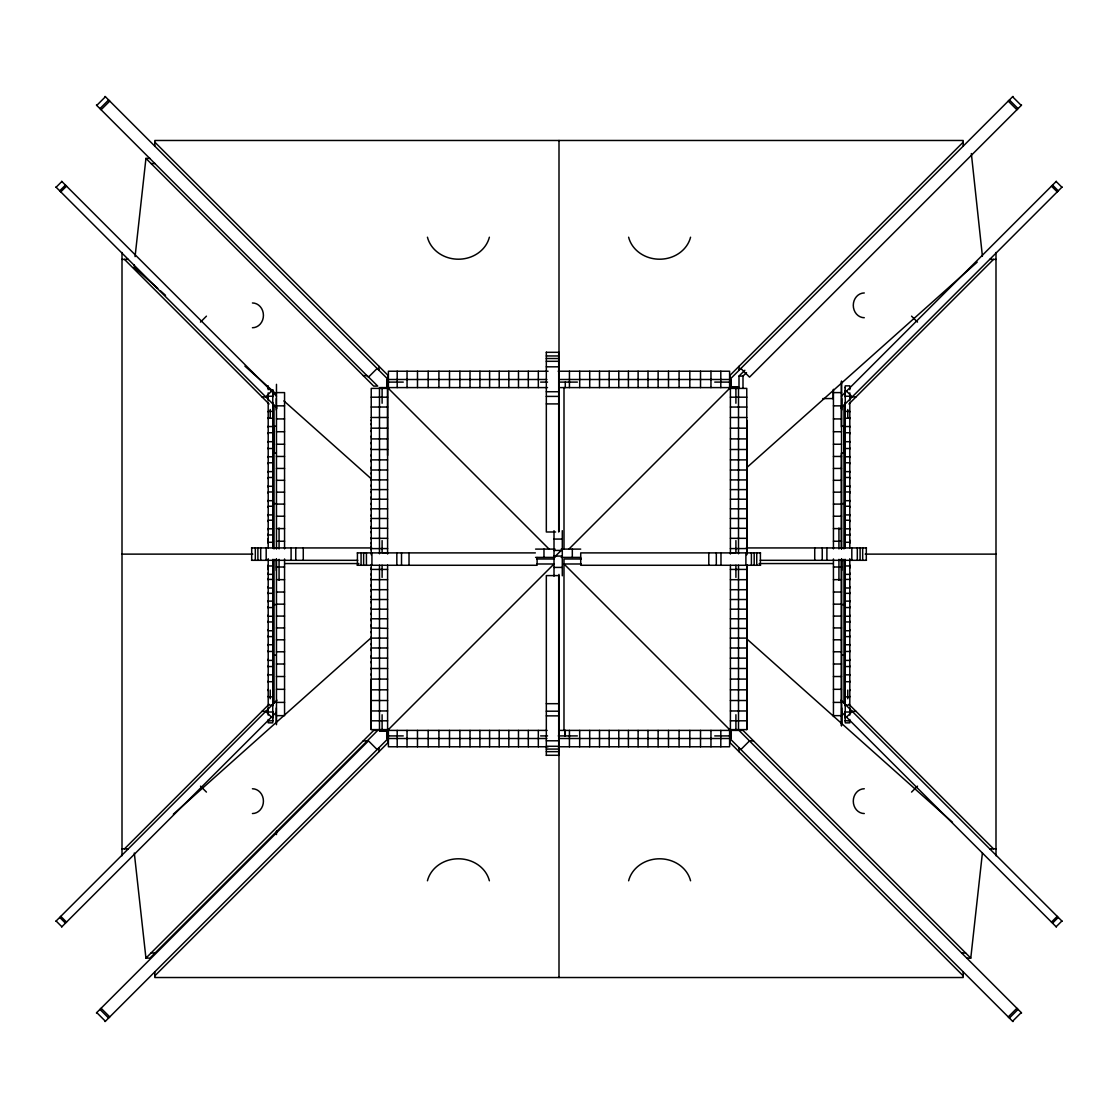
<?xml version="1.0" encoding="UTF-8"?>
<svg xmlns="http://www.w3.org/2000/svg" width="1118" height="1118" viewBox="0 0 1118 1118"><rect width="100%" height="100%" fill="white"/><g stroke="black" fill="none" stroke-linecap="round" stroke-linejoin="round"><path stroke-width="1.5" d="M122.002 855.745L122.002 252.5M268.194 719.517L268.194 722.857L272.75 722.857L272.75 696.234M268.194 715.101L268.194 707.233M268.194 705.779L268.194 696.332M268.208 558.832L268.194 696.863L272.75 696.863M268.208 547.904L268.194 411.382L272.75 411.382M268.208 543.166L268.208 541.909M268.208 540.916L268.208 540.176M268.208 539.309L268.208 538.569M268.208 535.34L268.208 533.915M268.208 529.876L268.208 528.409M268.208 521.603L268.208 520.233L272.75 520.219L272.75 521.603M268.194 515.887L268.194 514.532M268.194 507.502L268.194 506.258L272.75 506.23L272.75 507.502M268.194 501.577L268.194 500.305M268.194 493.192L268.194 491.99L272.75 491.962L272.75 493.192M268.194 487.155L268.194 485.925M268.194 478.63L268.194 477.498L272.75 477.484L272.75 478.63M268.194 472.411L268.194 471.279M268.194 463.844L268.194 462.796L272.75 462.768L272.75 463.844M268.194 457.5L268.194 456.424M268.194 448.863L268.194 447.857M268.194 442.351L268.194 441.358M268.194 433.728L268.194 432.764L272.75 432.75L272.75 433.728M268.194 427.16L268.194 426.196M268.194 418.579L268.194 417.615M268.194 411.927L268.194 402.466M268.194 396.862L268.194 395.898M268.194 387.974L268.194 387.135M272.75 696.961L272.75 559.517L272.75 560.342M272.75 547.904L272.75 411.284M272.75 543.166L272.75 541.909M272.75 535.955L272.75 541.21M272.75 535.34L272.75 533.915M272.75 529.876L272.75 522.427M272.75 515.887L272.75 514.532M272.75 514.196L272.75 508.55M272.75 501.577L272.75 500.305M272.75 499.76L272.75 494.352M272.75 487.155L272.75 485.925M272.75 485.282L272.75 479.985M272.75 472.411L272.75 471.279M272.75 470.44L272.75 465.34M272.75 457.5L272.75 456.424M272.75 455.445L272.75 450.498M272.75 448.863L272.75 447.857M272.75 442.351L272.75 441.358M272.75 440.24L272.75 435.461M272.75 427.16L272.75 426.196M272.75 425.008L272.75 420.312M272.75 418.579L272.75 417.615M272.75 412.011L272.75 389.735M272.75 409.859L272.75 405.163M272.75 403.43L272.75 402.466M272.75 396.862L272.75 395.898M272.75 394.696L272.75 390.014M387.597 729.607L371.232 729.607L371.232 564.534M371.232 549.958L371.232 548.603L387.597 548.561M371.232 546.856L371.232 546.073M371.232 544.005L371.232 542.537M371.232 537.646L371.232 539.114M371.232 532.867L371.232 531.455M371.232 527.864L371.232 526.41M371.232 521.449L371.232 520.149M371.232 516.278L371.232 514.909M371.232 510.032L371.232 508.55M371.232 503.268L371.232 504.553M371.232 498.223L371.232 496.853M371.232 492.675L371.232 491.221M371.232 486.246L371.232 484.933M371.232 480.572L371.232 479.203M371.232 474.088L371.232 472.816M371.232 468.526L371.232 467.017M371.232 461.832L371.232 460.602M371.232 456.172L371.232 454.746M371.232 449.562L371.232 448.332M371.232 443.902L371.232 442.476M371.232 437.292L371.232 436.062M371.232 431.632L371.232 430.206M371.232 424.756L371.232 423.624M371.232 420.773L371.232 419.977M379.491 565.275L379.491 730.403L547.093 730.403M382.104 730.403L382.104 714.751M382.104 577.391L382.104 565.275M546.856 738.509L387.597 738.509L387.597 565.107M387.597 455.431L387.597 379.491L546.87 379.491M730.403 565.275L730.403 738.509L559 738.509M730.403 552.893L735.91 552.725L735.91 540.609M735.91 730.403L735.91 714.751M735.91 577.391L735.91 565.275M738.509 565.275L738.509 730.403L558.916 730.403M730.403 729.607L746.768 729.607L746.768 564.883M746.768 553.997L746.768 420.27M845.25 721.11L845.25 720.271M845.25 718.231L845.25 713.55M845.25 712.348L845.25 711.383M845.25 705.751L845.25 704.815M845.25 703.082L845.25 698.401M845.25 697.199L845.25 696.234M845.25 690.603L845.25 689.666M845.25 687.933L845.25 683.238M845.25 682.05L845.25 681.086M845.25 675.454L845.25 674.517M845.25 672.784L845.25 668.005M845.25 666.887L845.25 665.895M845.25 660.389L845.25 659.396M845.25 657.747L845.25 652.8M845.25 651.836L845.25 650.76M845.25 645.449L845.25 644.401M845.25 642.906L845.25 637.805M845.25 636.967L845.25 635.835M845.25 629.616L845.25 630.72L849.806 630.762L849.806 629.616M845.25 628.274L845.25 622.964M845.25 622.321L845.25 621.091M845.25 615.054L845.25 616.228L849.806 616.284L849.806 615.054M845.25 613.894L845.25 608.485M845.25 607.94L845.25 606.669M845.25 602.001L845.25 600.743M845.25 599.695L845.25 594.049M845.25 593.714L845.25 592.386M845.25 586.643L845.25 587.97L849.792 588.026L849.792 586.643M845.25 585.818L845.25 578.369M845.25 572.905L845.25 574.359L849.792 574.372L849.792 572.905M845.25 572.29L845.25 567.036M845.25 566.337L845.25 565.093M845.25 560.342L845.25 559.489L845.25 722.857L849.806 722.857L849.806 719.517M849.806 721.11L845.25 720.579M849.806 712.348L849.806 711.383M849.806 705.779L849.806 696.332M849.806 690.603L849.806 689.666M849.806 682.05L849.806 681.086M849.806 675.44L849.806 674.517M849.806 666.887L849.806 665.895M849.806 660.389L849.806 659.382M849.806 651.836L849.806 650.76M849.806 645.449L849.806 644.401M849.806 636.967L849.806 635.835M849.806 622.321L849.806 621.091M849.806 607.94L849.806 606.669M849.806 602.001L849.806 600.743M849.806 593.714L849.806 592.386M849.792 579.851L849.792 578.369M849.792 568.07L849.792 567.357M849.792 566.337L849.792 565.093M849.792 560.342L849.792 559.489M849.806 402.494L849.806 411.927M849.806 400.775L849.806 392.851M849.806 389.735L849.806 385.85L845.25 385.85L845.25 547.904M995.998 855.745L995.998 252.5M388.757 730.403L388.757 729.243L554.011 563.989L536.668 563.989M135.068 256.595L145.941 158.393L149.938 158.393M966.777 958.112L970.773 958.112L982.401 853.02M96.749 105.413L105.413 96.749M99.949 108.614L108.614 99.949M101.095 109.746L109.746 101.095M56.11 187.237L61.853 181.493M59.715 190.829L65.459 185.099M60.777 191.891L66.521 186.161M200.499 322.096L206.439 316.156M271.492 391.132L265.763 396.876L261.961 396.876M377.129 368.465L368.465 377.129L96.4 105.064M124.461 848.869L269.061 704.27M55.9 921.232L276.943 700.189M61.644 926.976L276.37 712.236M145.941 958.112L373.719 730.403L377.716 730.403L149.938 958.112L145.941 958.112L134.3 853.02M963.185 142.154L729.844 375.494L729.844 379.491L1012.936 96.4M96.4 1012.936L368.465 740.871L377.129 749.535M555.52 556.079L561.18 550.419M568.936 549.078L729.243 388.757L729.243 387.597M105.064 1021.6L388.156 738.509L388.156 742.506L154.815 975.846M1021.6 105.064L749.535 377.129L740.871 368.465M841.463 396.177L1056.356 181.27M841.057 408.056L1062.1 187.013M848.939 403.975L993.539 259.376M740.871 749.535L749.535 740.871L753.532 740.871L970.773 958.112M846.508 717.113L852.237 711.369L856.039 711.369M911.561 792.089L917.501 786.15M1051.479 922.084L1057.223 916.355M1052.541 923.147L1058.285 917.417M1056.147 926.752L1061.89 921.008M1008.254 1016.905L1016.919 1008.254M1009.386 1018.051L1018.051 1009.386M1012.587 1021.251L1021.251 1012.587M738.998 388.114L738.998 376.081L744.854 370.268M738.998 376.081L742.995 376.081L746.517 372.587M173.346 814.197L371.106 637.833M746.908 467.492L977.202 262.115M730.403 387.597L731.256 387.597L731.256 379.491M387.597 730.403L386.744 730.403L386.744 738.509M151.098 163.549L155.095 163.549M122.002 259.376L128.263 259.376M989.737 259.376L995.998 259.376M546.325 352.31L558.707 352.31M546.325 355.957L558.707 355.957M546.325 358.515L558.707 358.515M546.325 361.31L558.707 361.31M546.325 366.816L558.707 366.816M548.086 371.232L388.393 371.232L388.393 387.597M558.148 371.232L729.607 371.232L729.607 387.597M363.182 375.634L367.179 375.634L377.716 386.101L373.719 386.101L145.941 158.393M559 379.491L730.403 379.491L730.403 554.011M387.597 382.104L403.249 382.104M540.609 382.104L547.527 382.104M559 382.104L577.391 382.104M714.751 382.104L730.403 382.104M730.403 386.744L738.509 386.744M547.527 387.597L379.491 387.597L379.491 553.787M559 387.597L738.509 387.597L738.509 553.787M730.403 388.393L746.768 388.393L746.768 554.794M387.597 388.757L388.757 388.757L549.078 549.078M729.243 388.757L730.403 388.757M546.325 391.733L558.707 391.733M276.467 392.6L284.559 392.6L284.559 548.896M833.441 392.6L841.533 392.6M268.194 396.233L272.75 396.233M845.25 396.233L849.806 396.233M546.325 396.401L558.707 396.401M856.039 396.876L852.237 396.876L846.508 391.132M371.232 397.197L387.597 397.197M730.403 397.197L746.768 397.197M822.82 398.567L833.12 398.567M546.325 403.905L558.707 403.905M276.467 405.848L284.559 405.848M833.441 405.848L841.533 405.848M371.232 407.036L387.597 407.036M730.403 407.05L746.768 407.05M845.25 411.382L849.806 411.382L849.792 547.904M371.232 417.475L387.597 417.475M730.403 417.475L746.768 417.475M268.194 418.258L272.75 418.258M845.25 418.258L849.806 418.258M276.467 418.929L284.559 418.929M833.441 418.929L841.533 418.929M276.314 426.251L273.575 426.251L273.575 453.083L276.314 453.083M841.686 426.251L844.425 426.251L844.425 453.083L841.686 453.083M268.194 426.531L272.75 426.531M845.25 426.531L849.806 426.531M371.232 428.18L387.597 428.18M730.403 428.18L746.768 428.18M276.467 431.73L284.559 431.73M833.441 431.73L841.533 431.73M845.25 432.75L849.806 432.75M371.232 438.913L387.597 438.913M730.403 438.913L746.768 438.913M268.194 441.708L272.75 441.708M845.25 441.708L849.806 441.708M276.467 444.237L284.559 444.237M833.441 444.237L841.533 444.237M268.194 448.514L272.75 448.514M845.25 448.514L849.806 448.514M371.232 449.506L387.597 449.506M730.403 449.506L746.768 449.506M276.467 456.451L284.559 456.451M833.441 456.451L841.533 456.451M268.194 456.773L272.75 456.773M845.25 456.773L849.806 456.773M371.232 459.875L387.597 459.875M730.403 459.875L746.768 459.875M276.467 468.442L284.559 468.442M833.441 468.442L841.533 468.442M371.232 469.993L387.597 469.993M730.403 470.007L746.768 470.007M268.194 471.642L272.75 471.642M845.25 471.642L849.806 471.642M845.25 477.484L849.806 477.484M371.232 479.888L387.597 479.888M730.403 479.901L746.768 479.901M276.467 480.307L284.559 480.307M833.441 480.307L841.533 480.307M268.194 486.302L272.75 486.302M845.25 486.302L849.806 486.302M371.232 489.6L387.597 489.6M730.403 489.614L746.768 489.614M845.25 491.962L849.806 491.962M276.467 492.158L284.559 492.158M833.441 492.158L841.533 492.158M371.232 499.215L387.597 499.215M730.403 499.215L746.768 499.215M268.194 500.696L272.75 500.696M845.25 500.696L849.806 500.696M273.575 503.631L276.314 503.631M841.686 503.631L844.425 503.631M276.467 504.092L284.559 504.092M833.441 504.092L841.533 504.092M371.232 508.816L387.597 508.816M730.403 508.816L746.768 508.816M268.194 514.923L272.75 514.923M845.25 514.923L849.806 514.923M276.467 516.223L284.559 516.223M833.441 516.223L841.533 516.223M371.232 518.486L387.597 518.486M730.403 518.486L746.768 518.486M371.232 528.297L387.597 528.297M730.403 528.311L746.768 528.311M276.467 528.59L284.559 528.59M833.441 528.59L841.533 528.59M268.208 528.814L272.75 528.814M845.25 528.814L849.792 528.814M555.604 531.986L546.325 531.986L546.325 352.156M268.208 534.935L272.75 534.935M845.25 534.935L849.792 534.935M371.232 538.331L387.597 538.331M730.403 538.331L746.768 538.331M554.011 539.072L562.298 539.072M276.467 541.238L284.559 541.238M833.441 541.238L841.533 541.238M268.208 542.286L272.75 542.286M845.25 542.286L849.792 542.286M251.522 547.932L371.679 547.932M746.321 547.932L866.478 547.932M730.403 548.575L746.768 548.575M535.592 549.106L555.073 549.106M561.222 549.106L580.717 549.106M554.011 550.419L562.298 550.419M387.597 552.725L382.104 552.725L382.104 540.609M357.257 552.893L535.354 552.893M760.561 552.893L580.717 552.893L580.717 565.275L760.561 565.275M121.988 554.123L252.794 554.123M865.206 554.123L996.012 554.123M554.011 556.079L562.298 556.079M535.592 557.393L555.073 557.393M561.222 557.393L580.717 557.393M536.668 559L554.011 559M581.332 559L563.989 559L563.989 730.403M251.522 560.314L357.788 560.314M760.212 560.314L866.478 560.314M284.894 563.556L358.85 563.556M759.15 563.556L833.106 563.556M581.332 563.989L563.989 563.989L729.243 729.243L729.243 730.403M357.257 565.275L537.101 565.275L537.101 557.533M268.208 565.96L272.75 565.96M845.25 565.96L849.792 565.96M276.467 567.008L284.559 567.008M833.441 567.008L841.533 567.008M554.011 567.413L562.298 567.413M371.232 569.425L387.597 569.425M730.403 569.439L746.768 569.439M268.208 579.431L272.75 579.431M845.25 579.431L849.792 579.431M276.467 579.655L284.559 579.655M371.232 579.669L387.597 579.669M730.403 579.683L746.768 579.683M833.441 579.655L841.533 579.655M387.597 589.689L371.232 589.689L371.232 591.478M730.403 589.703L746.768 589.703M276.467 592.023L284.559 592.023M833.441 592.023L841.533 592.023M268.194 593.323L272.75 593.323M845.25 593.323L849.806 593.323M371.232 599.514L387.597 599.514M730.403 599.514L746.768 599.514M268.194 601.121L272.75 601.121M845.25 601.121L849.806 601.121M276.467 604.153L284.559 604.153M833.441 604.153L841.533 604.153M273.575 604.614L276.314 604.614M841.686 604.614L844.425 604.614M268.194 607.549L272.75 607.549M845.25 607.549L849.806 607.549M387.597 609.184L371.232 609.184L371.232 607.675M730.403 609.184L746.768 609.184M276.467 616.088L284.559 616.088M833.441 616.088L841.533 616.088M371.232 618.785L387.597 618.785M730.403 618.785L746.768 618.785M268.194 621.943L272.75 621.943M845.25 621.943L849.806 621.943M276.467 627.939L284.559 627.939M833.441 627.939L841.533 627.939M387.597 628.386L371.232 627.981M730.403 628.4L746.768 628.4M268.194 636.603L272.75 636.603M845.25 636.603L849.806 636.603M371.232 638.112L387.597 638.112M730.403 638.112L746.768 638.112M276.467 639.803L284.559 639.803M833.441 639.803L841.533 639.803M268.194 644.751L272.75 644.751M845.25 644.751L849.806 644.751M371.232 647.993L387.597 647.993M730.403 648.007L746.768 648.007M268.194 651.473L272.75 651.473M845.25 651.473L849.806 651.473M276.467 651.794L284.559 651.794M833.441 651.794L841.533 651.794M273.575 655.176L276.314 655.176M841.686 655.176L844.425 655.176M371.232 658.125L387.597 658.125M730.403 658.125L746.768 658.125M268.194 660.403L272.75 660.403M845.25 660.403L849.806 660.403M276.467 664.008L284.559 664.008M833.441 664.008L841.533 664.008M268.194 666.538L272.75 666.538M845.25 666.538L849.806 666.538M371.232 668.494L387.597 668.494M730.403 668.494L746.768 668.494M268.194 674.839L272.75 674.839M845.25 674.839L849.806 674.839M276.467 676.516L284.559 676.516M833.441 676.516L841.533 676.516M371.232 679.087L387.597 679.087M730.403 679.087L746.768 679.087M268.194 681.714L272.75 681.714M845.25 681.714L849.806 681.714M276.467 689.317L284.559 689.317M833.441 689.317L841.533 689.317M371.232 689.82L387.597 689.82M730.403 689.82L746.768 689.82M845.25 696.863L849.806 696.863L849.792 558.832M371.232 700.525L387.597 700.525M730.403 700.525L746.768 700.525M276.467 702.397L284.559 702.397M833.441 702.397L841.533 702.397M546.325 703.683L558.707 703.683M269.717 705.151L272.75 705.151M845.25 705.151L848.283 705.151M371.232 710.95L387.597 710.95M730.403 710.964L746.768 710.964M261.961 711.369L265.763 711.369L271.492 717.113M546.325 711.202L558.707 711.202M268.194 712.012L272.75 712.012M845.25 712.012L849.806 712.012M276.467 715.646L284.559 715.646L284.559 558.958M833.441 715.646L841.533 715.646M546.325 715.869L558.707 715.869M272.75 720.579L268.194 721.11M371.232 720.803L387.597 720.803M730.403 720.803L746.768 720.803M387.597 729.243L388.757 729.243M729.243 729.243L730.403 729.243M379.491 731.256L387.597 731.256M387.597 735.91L403.249 735.91M540.609 735.91L547.527 735.91M558.259 735.91L577.391 735.91M714.751 735.91L730.403 735.91M363.182 740.871L367.179 740.871M546.325 740.787L558.707 740.787M546.325 746.279L558.707 746.279M548.086 746.768L388.393 746.768L388.393 730.403M558.148 746.768L729.607 746.768L729.607 730.403M546.325 749.074L558.707 749.074M546.325 751.645L558.707 751.645M546.325 755.279L558.707 755.279M122.002 848.869L128.263 848.869M989.737 848.869L995.998 848.869M151.098 952.955L155.095 952.955M961.62 952.955L965.617 952.955M387.597 387.597L386.744 387.597L386.744 379.491M746.908 638.993L952.48 822.331M157.722 288.374L134.3 267.495L134.3 264.826M160.335 290.694L165.534 295.334M244.898 366.117L276.132 393.969M283.93 400.929L371.106 478.672M753.532 740.871L742.995 730.403L738.998 730.403L1021.6 1012.936M1012.587 96.749L1021.251 105.413M1009.386 99.949L1018.051 108.614M1008.254 101.095L1016.919 109.746M1056.147 181.493L1061.89 187.237M1052.541 185.099L1058.285 190.829M1051.479 186.161L1057.223 191.891M911.561 316.156L917.501 322.096M848.939 704.27L993.539 848.869M841.057 700.189L1062.1 921.232M841.63 712.236L1056.356 926.976M154.815 142.154L388.156 375.494L388.156 379.491L105.064 96.4M1012.936 1021.6L729.844 738.509L729.844 742.506L963.185 975.846M61.644 181.27L276.537 396.177M55.9 187.013L276.943 408.056M124.461 259.376L269.061 403.975M200.499 786.15L206.439 792.089M60.777 916.355L66.521 922.084M59.715 917.417L65.459 923.147M56.11 921.008L61.853 926.752M101.095 1008.254L109.746 1016.905M99.949 1009.386L108.614 1018.051M96.749 1012.587L105.413 1021.251M971.346 153.543L982.401 256.134M371.232 575.197L371.232 573.702M371.232 597.585L371.232 596.076M371.232 644.89L371.232 643.605M371.232 657.118L371.232 655.679M371.232 669.389L371.232 667.949M268.208 568.936L268.208 569.677M963.185 146.165L963.185 140.477L154.815 140.477L154.815 146.165M963.185 971.835L963.185 977.523L154.815 977.523L154.815 971.835M866.31 547.932L866.31 560.314M862.677 547.932L862.677 560.314M860.105 547.932L860.105 560.314M857.31 547.932L857.31 560.314M851.818 547.932L851.818 560.314M849.806 387.135L849.806 388.156M849.806 395.898L849.806 396.862M849.806 417.643L849.806 418.775M849.806 426.196L849.806 427.16M849.806 432.806L849.806 433.924M849.806 441.358L849.806 442.351M849.806 447.857L849.806 449.045M849.806 456.424L849.806 457.5M849.806 463.844L849.806 462.796L845.25 462.768L845.25 463.844M849.806 471.279L849.806 472.411M849.806 477.526L849.806 478.63M849.806 485.925L849.806 487.127M849.806 492.032L849.806 493.192M849.806 500.305L849.806 501.577M849.806 507.502L849.806 506.258L845.25 506.23L845.25 507.502M849.806 514.532L849.806 515.887M849.792 521.603L849.792 520.275L845.25 520.219L845.25 521.603M849.792 528.409L849.792 529.876M849.792 533.901L849.792 535.34M849.792 540.176L849.792 540.888M849.792 541.909L849.792 543.166M849.806 707.233L849.806 715.101M847.779 409.467L847.779 418.188M847.779 690.058L847.779 698.778M845.25 387.135L845.25 388.156M845.25 390.014L845.25 394.696M845.25 395.898L845.25 396.862M845.25 402.494L845.25 403.626M845.25 405.163L845.25 409.859M845.25 411.047L845.25 412.011M845.25 417.643L845.25 418.775M845.25 420.312L845.25 425.008M845.25 426.196L845.25 427.16M845.25 432.806L845.25 433.924M845.25 435.461L845.25 440.24M845.25 441.358L845.25 442.351M845.25 447.857L845.25 449.045M845.25 450.498L845.25 455.445M845.25 456.424L845.25 457.5M845.25 465.34L845.25 470.44M845.25 471.279L845.25 472.411M845.25 477.526L845.25 478.63M845.25 479.985L845.25 485.282M845.25 485.925L845.25 487.127M845.25 492.032L845.25 493.192M845.25 494.352L845.25 499.76M845.25 500.305L845.25 501.577M845.25 508.55L845.25 514.196M845.25 514.532L845.25 515.887M845.25 522.427L845.25 529.876M845.25 533.901L845.25 535.34M845.25 535.955L845.25 541.322M845.25 541.909L845.25 543.166M843.964 405.163L843.964 548.896M843.964 559.349L843.964 703.096M841.7 398.567L841.7 409.999M841.7 559L841.7 570.446M841.7 708.001L841.7 723.751M841.533 381.042L841.533 549.05M841.533 559L841.533 725.554M841.421 381.741L841.421 426.964M841.421 453.056L841.421 548.742M841.421 559.168L841.421 725.848M838.933 528.003L838.933 548.896M838.933 559.349L838.933 580.242M833.441 389.302L833.441 548.896M833.441 558.958L833.441 716.484M833.162 390.154L833.162 398.805M826.901 547.932L826.901 560.314M822.233 547.932L822.233 560.314M814.729 547.932L814.729 560.314M760.394 552.893L760.394 565.275M756.746 552.893L756.746 565.275M754.189 552.893L754.189 565.275M751.394 552.893L751.394 565.275M746.768 564.828L746.768 729.607M745.888 552.893L745.888 565.275M742.995 376.081L742.995 388.114M739.026 366.313L739.026 370.31M739.026 747.676L739.026 751.687M735.91 387.597L735.91 403.249M731.256 730.403L731.256 738.509M720.803 371.232L720.803 387.597M720.984 552.893L720.984 565.275M720.803 730.403L720.803 746.768M716.317 552.893L716.317 565.275M710.964 371.232L710.964 387.597M710.964 730.403L710.964 746.768M708.798 552.893L708.798 565.275M700.525 371.232L700.525 387.597M700.525 730.403L700.525 746.768M689.82 371.232L689.82 387.597M689.82 730.403L689.82 746.768M679.087 371.232L679.087 387.597M679.087 730.403L679.087 746.768M668.494 371.232L668.494 387.597M668.494 730.403L668.494 746.768M658.125 371.232L658.125 387.597M658.125 730.403L658.125 746.768M648.007 371.232L648.007 387.597M647.993 730.403L647.993 746.768M638.112 371.232L638.112 387.597M638.112 730.403L638.112 746.768M628.4 371.232L628.4 387.597M628.4 730.403L628.4 746.768M618.785 371.232L618.785 387.597M618.785 730.403L618.785 746.768M609.184 371.232L609.184 387.597M609.184 730.403L609.184 746.768M599.514 371.232L599.514 387.597M599.514 730.403L599.514 746.768M589.703 371.232L589.703 387.597M589.689 730.403L589.689 746.768M579.683 371.232L579.683 387.597M579.669 730.403L579.669 746.768M572.318 549.106L572.318 557.393M569.439 371.232L569.439 387.597M569.439 730.403L569.439 746.768M565.275 382.104L565.275 387.597M565.275 730.403L565.275 735.91M565.107 730.403L565.107 735.91M564.003 387.597L564.003 548.812M562.298 530.687L562.298 575.812M559 140.477L559 531.469M559 574.4L559 977.523M558.707 352.156L558.707 531.986M558.707 755.447L558.707 575.602L546.325 575.602L546.325 755.447M554.011 530.687L554.011 576.133M543.977 549.106L543.977 557.393M538.331 371.232L538.331 387.597M538.331 730.403L538.331 746.768M528.311 371.232L528.311 387.597M528.311 730.403L528.311 746.768M518.486 371.232L518.486 387.597M518.486 730.403L518.486 746.768M508.816 371.232L508.816 387.597M508.816 730.403L508.816 746.768M499.215 371.232L499.215 387.597M499.215 730.403L499.215 746.768M489.614 371.232L489.614 387.597M489.6 730.403L489.6 746.768M479.901 371.232L479.901 387.597M479.888 730.403L479.888 746.768M470.007 371.232L470.007 387.597M470.007 730.403L470.007 746.768M459.875 371.232L459.875 387.597M459.875 730.403L459.875 746.768M449.506 371.232L449.506 387.597M449.506 730.403L449.506 746.768M438.913 371.232L438.913 387.597M438.913 730.403L438.913 746.768M428.18 371.232L428.18 387.597M428.18 730.403L428.18 746.768M417.489 371.232L417.489 387.597M417.475 730.403L417.475 746.768M409.02 552.893L409.02 565.275M407.05 371.232L407.05 387.597M407.036 730.403L407.036 746.768M401.516 552.893L401.516 565.275M397.197 371.232L397.197 387.597M397.197 730.403L397.197 746.768M396.834 552.893L396.834 565.275M388.757 387.597L388.757 388.757M387.597 554.011L387.597 388.393L371.232 388.393L371.232 554.794M382.104 387.597L382.104 403.249M378.974 366.313L378.974 370.31M378.974 747.676L378.974 751.687M371.931 552.893L371.931 565.275M371.232 567.748L371.232 569.286M371.232 578.523L371.232 580.06M371.232 584.644L371.232 586.265M371.232 601.428L371.232 602.993M371.232 613.111L371.232 614.62M371.232 619.484L371.232 620.881M371.232 624.696L371.232 626.485M371.232 631.46L371.232 632.816M371.232 636.855L371.232 638.504M371.232 649.181L371.232 650.69M371.232 661.535L371.232 662.96M371.232 673.805L371.232 675.23M371.232 679.8L371.232 729.607M366.424 552.893L366.424 565.275M363.629 552.893L363.629 565.275M361.072 552.893L361.072 565.275M357.425 552.893L357.425 565.275M303.271 547.932L303.271 560.314M295.767 547.932L295.767 560.314M291.099 547.932L291.099 560.314M279.067 528.003L279.067 548.896M279.067 559.349L279.067 580.242M276.467 384.34L276.467 549.05M276.467 559L276.467 724.688M276.467 831.079L276.467 834.559M276.3 398.567L276.3 409.999M276.3 559L276.3 570.446M276.3 708.001L276.3 723.751M274.036 405.163L274.036 548.896M274.036 559.349L274.036 703.096M272.75 565.093L272.75 566.337M272.75 566.924L272.75 572.29M272.75 572.905L272.75 574.345L268.208 574.372L268.208 572.905M272.75 578.369L272.75 585.818M272.75 586.643L272.75 588.012L268.208 588.026L268.208 586.643M272.75 592.358L272.75 593.714M272.75 594.049L272.75 599.695M272.75 600.743L272.75 601.987M272.75 606.669L272.75 607.94M272.75 608.485L272.75 613.894M272.75 615.054L272.75 616.256L268.194 616.284L268.194 615.054M272.75 621.119L272.75 622.321M272.75 622.964L272.75 628.274M272.75 629.616L272.75 630.748L268.194 630.762L268.194 629.616M272.75 635.835L272.75 636.967M272.75 637.805L272.75 642.906M272.75 644.401L272.75 645.449M272.75 650.76L272.75 651.836M272.75 652.8L272.75 657.747M272.75 659.201L272.75 660.389M272.75 665.895L272.75 666.887M272.75 668.005L272.75 672.784M272.75 674.322L272.75 675.482M272.75 681.086L272.75 682.05M272.75 683.238L272.75 687.933M272.75 689.471L272.75 690.631M272.75 698.401L272.75 703.082M272.75 704.62L272.75 705.779M272.75 711.383L272.75 712.348M272.75 713.55L272.75 718.231M272.75 720.09L272.75 721.11M270.221 409.467L270.221 418.188M270.221 690.058L270.221 698.778M268.194 385.85L268.194 389.735M268.194 392.851L268.194 400.775M268.208 559.489L268.208 560.342M268.208 565.093L268.208 566.337M268.208 567.357L268.208 568.07M268.208 578.369L268.208 579.851M268.194 592.358L268.194 593.714M268.194 600.743L268.194 601.987M268.194 606.669L268.194 607.94M268.194 621.119L268.194 622.321M268.194 635.835L268.194 636.967M268.194 644.401L268.194 645.449M268.194 650.76L268.194 651.836M268.194 659.201L268.194 660.389M268.194 665.895L268.194 666.887M268.194 674.322L268.194 675.482M268.194 681.086L268.194 682.05M268.194 689.471L268.194 690.631M268.194 711.383L268.194 712.348M266.182 547.932L266.182 560.314M260.69 547.932L260.69 560.314M257.895 547.932L257.895 560.314M255.323 547.932L255.323 560.314M251.69 547.932L251.69 560.314M252.43 302.964A12.382 10.998 -90 0 1 263.429 315.36A12.382 10.998 -90 0 1 252.43 327.742M864.284 813.541A12.382 10.998 -90 0 1 853.286 801.145A12.382 10.998 -90 0 1 864.284 788.763M427.439 880.788A31.737 28.188 0 0 1 458.408 858.792A31.737 28.188 0 0 1 489.377 880.788M628.623 880.788A31.737 28.188 0 0 1 659.592 858.792A31.737 28.188 0 0 1 690.561 880.788M489.377 237.212A31.737 28.188 0 0 1 458.408 259.208A31.737 28.188 0 0 1 427.439 237.212M690.561 237.212A31.737 28.188 0 0 1 659.592 259.208A31.737 28.188 0 0 1 628.623 237.212M252.43 788.763A12.382 10.998 -90 0 1 263.429 801.145A12.382 10.998 -90 0 1 252.43 813.541M864.284 317.722A12.382 10.998 -90 0 1 853.286 305.34A12.382 10.998 -90 0 1 864.284 292.958"/></g></svg>
